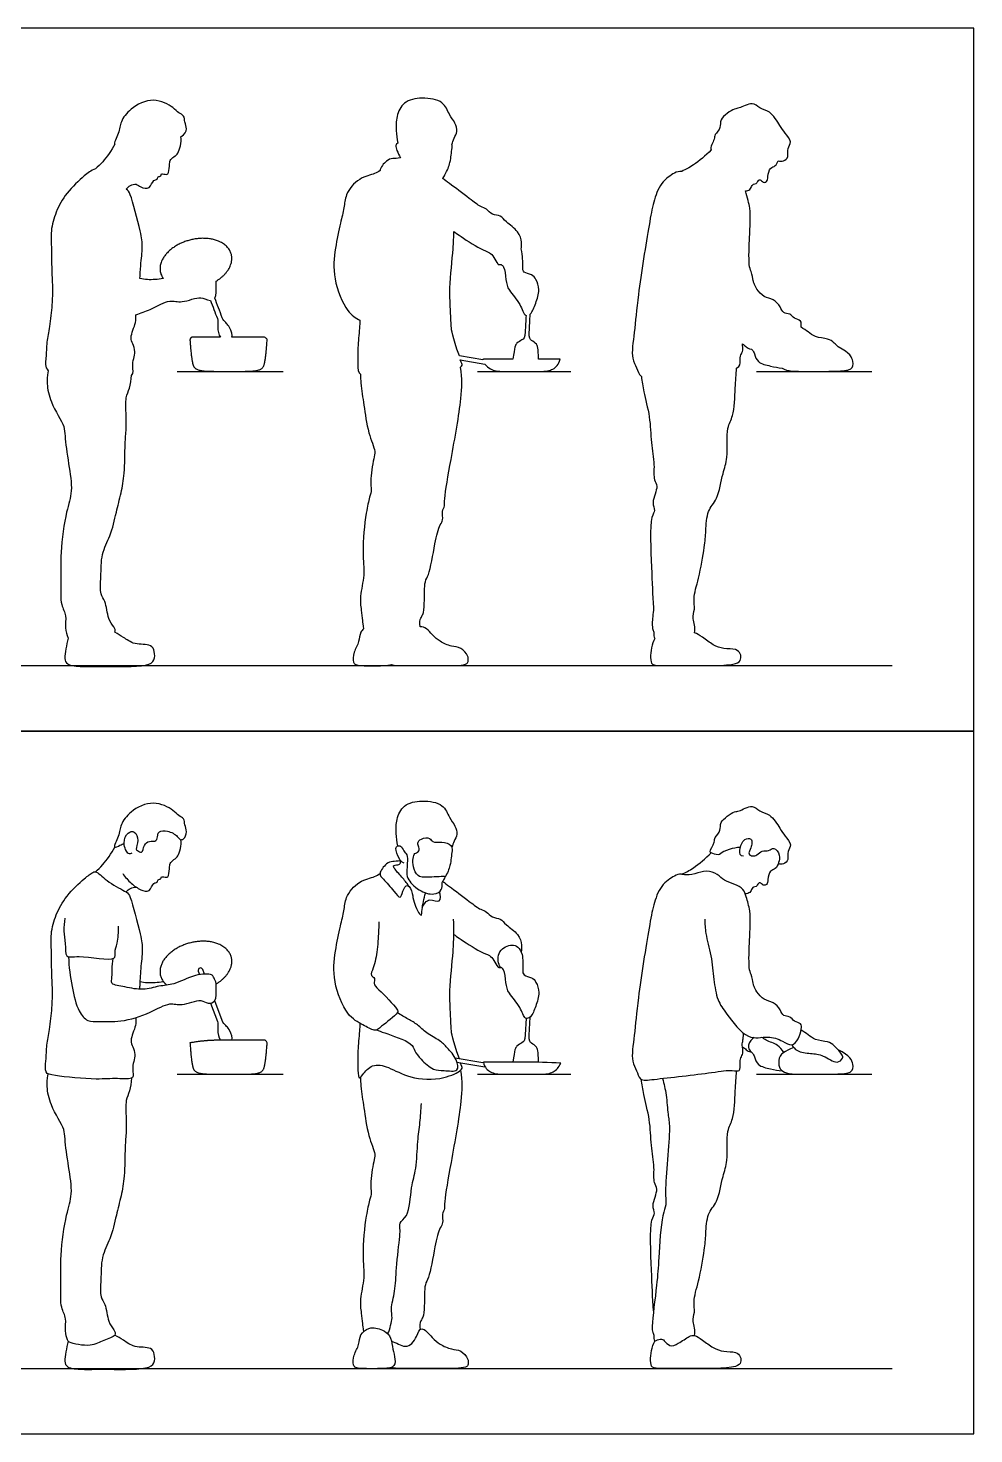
# Model space of a CAD drawing. Header units: millimetres. Extents: x 91.81 to 96.99, y 0.8 to 10.4.
# Drawn here: x 94.051 to 96.991, y 0.799 to 5.168 of the extents above; entities that cross this region are included whole.
import ezdxf

# ---------------------------------------------------------------- set-up
doc = ezdxf.new("R2010")
doc.units = ezdxf.units.MM
for name, color, linetype, true_color in [('AG-DETAIL-DIAGRAM', 7, 'Continuous', 0xccff66), ('AG-DIAGRAM', 7, 'Continuous', 0xfecc66), ('AG-OUTLINE', 7, 'Continuous', 0x8000ff), ('AG-PEOPLE', 7, 'Continuous', 0x66ccff), ('X-VPRT', 6, 'Continuous', 0xff00ff)]:
    doc.layers.add(name, color=color, linetype=linetype, true_color=true_color)

msp = doc.modelspace()

# ---------------------------------------------------------------- linework, layer by layer
at = {"layer": 'AG-DETAIL-DIAGRAM'}
for p, q in [((94.5142, 4.1012), (94.8433, 4.1012)), ((95.4479, 4.1012), (95.7384, 4.1012)), ((96.3149, 4.1012), (96.6734, 4.1012)), ((94.5142, 1.9168), (94.8433, 1.9168)), ((95.4479, 1.9168), (95.7384, 1.9168)), ((96.3149, 1.9168), (96.6734, 1.9168))]:
    msp.add_line(p, q, dxfattribs=at)
at = {"layer": 'AG-DIAGRAM'}
for p, q in [((92.0631, 3.1868), (96.7367, 3.1868)), ((92.0631, 1.0024), (96.7367, 1.0024))]:
    msp.add_line(p, q, dxfattribs=at)
at = {"layer": 'AG-OUTLINE'}
for points in [[(95.4643, 4.137), (95.3916, 4.1494)], [(95.3942, 4.1371), (95.4705, 4.1241)]]:
    msp.add_lwpolyline(points, dxfattribs=at)
for points, knots in [([(94.5259, 4.8304), (94.5393, 4.8372), (94.5469, 4.8559), (94.5367, 4.8753), (94.5371, 4.897), (94.5176, 4.9044), (94.5018, 4.9238), (94.4392, 4.9561), (94.3687, 4.9207), (94.3371, 4.878), (94.3355, 4.8443), (94.3172, 4.8105), (94.3205, 4.8073)], [4.154037, 4.154037, 4.154037, 4.154037, 4.445707, 4.726889, 4.988488, 5.237715, 5.536338, 6.016346, 6.534613, 6.955828, 7.323692, 7.67743, 7.67743, 7.67743, 7.67743]), ([(95.3683, 4.8063), (95.3703, 4.8128), (95.3737, 4.8262), (95.3875, 4.8466), (95.3791, 4.8747), (95.3586, 4.899), (95.3435, 4.9443), (95.2737, 4.9539), (95.2178, 4.9421), (95.1942, 4.8942), (95.1948, 4.8501), (95.1974, 4.8237), (95.2, 4.8109)], [-3.571066, -3.571066, -3.571066, -3.571066, -3.310998, -3.036385, -2.742031, -2.417051, -2.038916, -1.58551, -1.135012, -0.737867, -0.359386, 0, 0, 0, 0]), ([(96.3825, 4.7555), (96.3878, 4.7539), (96.3997, 4.7529), (96.4167, 4.7677), (96.4084, 4.7949), (96.4282, 4.8143), (96.4015, 4.8428), (96.3884, 4.8647), (96.3586, 4.9121), (96.3236, 4.9159), (96.3037, 4.9426), (96.2599, 4.9165), (96.2473, 4.9204), (96.1963, 4.8857), (96.2072, 4.8591), (96.1836, 4.8371), (96.1863, 4.8236), (96.1708, 4.7983), (96.1737, 4.7896)], [-6.085163, -6.085163, -6.085163, -6.085163, -5.847066, -5.59445, -5.299052, -5.026041, -4.694236, -4.376926, -3.953649, -3.616549, -3.311746, -2.929544, -2.701901, -2.276092, -1.986859, -1.683902, -1.456535, -1.124673, -1.124673, -1.124673, -1.124673]), ([(94.3205, 4.8073), (94.3106, 4.7877), (94.2845, 4.7518), (94.2684, 4.7375), (94.2603, 4.7306)], [-0.7893974, -0.7893974, -0.7893974, -0.7893974, -0.3245039, 0, 0, 0, 0]), ([(94.3868, 4.683), (94.3914, 4.6799), (94.4048, 4.6722), (94.4305, 4.665), (94.4386, 4.6979), (94.4537, 4.6957), (94.4528, 4.7077), (94.4655, 4.7071), (94.4633, 4.7183), (94.4824, 4.7109), (94.4886, 4.7191), (94.4908, 4.7467), (94.4924, 4.7597), (94.5085, 4.7716), (94.5189, 4.7779), (94.5293, 4.8136), (94.5259, 4.8304)], [0.545406, 0.545406, 0.545406, 0.545406, 0.704656, 0.996077, 1.290342, 1.475932, 1.63819, 1.811703, 1.951791, 2.175387, 2.341491, 2.640034, 2.851817, 3.09145, 3.295394, 3.705967, 3.705967, 3.705967, 3.705967]), ([(95.2, 4.8109), (95.197, 4.8098), (95.1896, 4.8019), (95.1996, 4.782), (95.2085, 4.7645)], [-0.8803792, -0.8803792, -0.8803792, -0.8803792, -0.6707727, -0.2742193, -0.2742193, -0.2742193, -0.2742193]), ([(95.3469, 4.7138), (95.3538, 4.725), (95.364, 4.7497), (95.3651, 4.7731), (95.3692, 4.7926), (95.3691, 4.803), (95.3683, 4.8063)], [-9.107593, -9.107593, -9.107593, -9.107593, -8.747525, -8.468831, -8.198018, -8.05813, -8.05813, -8.05813, -8.05813]), ([(95.2085, 4.7645), (95.1976, 4.7628), (95.1834, 4.7638), (95.1641, 4.7577), (95.1459, 4.7345), (95.1451, 4.7254)], [0, 0, 0, 0, 0.2544407, 0.5154325, 0.8565049, 0.8565049, 0.8565049, 0.8565049]), ([(96.1737, 4.7896), (96.1575, 4.772), (96.1199, 4.7414), (96.0953, 4.7287), (96.0828, 4.7229)], [-0.8537552, -0.8537552, -0.8537552, -0.8537552, -0.3678644, 0, 0, 0, 0]), ([(94.2603, 4.7306), (94.2457, 4.7254), (94.2238, 4.7077), (94.1674, 4.6564), (94.137, 4.5976), (94.1198, 4.5391), (94.1244, 4.4804), (94.1235, 4.4365), (94.1278, 4.347), (94.1253, 4.3088), (94.119, 4.2394), (94.1078, 4.1933), (94.1079, 4.145), (94.1029, 4.116), (94.1132, 4.1026)], [-8.926141, -8.926141, -8.926141, -8.926141, -8.58113, -8.072718, -7.583496, -7.114896, -6.665653, -6.253379, -5.695314, -5.305293, -4.814551, -4.392512, -3.970032, -3.617602, -3.617602, -3.617602, -3.617602]), ([(95.1451, 4.7254), (95.1395, 4.722), (95.1282, 4.7136), (95.0769, 4.7041), (95.0359, 4.652), (95.0346, 4.6089), (95.0201, 4.5605), (95.005, 4.4827), (94.9956, 4.3951), (95.0372, 4.2876), (95.0695, 4.2671), (95.0823, 4.2599)], [-7.78871, -7.78871, -7.78871, -7.78871, -7.535047, -7.131566, -6.678132, -6.309119, -5.908265, -5.397234, -4.856831, -4.333275, -3.986974, -3.986974, -3.986974, -3.986974]), ([(96.0828, 4.7229), (96.0743, 4.7236), (96.0578, 4.7177), (96.0144, 4.6882), (95.9935, 4.6235), (95.9804, 4.5547), (95.9449, 4.3363), (95.9373, 4.2304), (95.9236, 4.1419), (95.9434, 4.1147), (95.9485, 4.0926), (95.9573, 4.0855)], [12.863672, 12.863672, 12.863672, 12.863672, 13.126571, 13.545204, 14.011539, 14.516074, 15.382815, 16.021705, 16.547491, 16.880483, 17.189459, 17.189459, 17.189459, 17.189459]), ([(96.2804, 4.6619), (96.2853, 4.6619), (96.2954, 4.6659), (96.2983, 4.6724), (96.3048, 4.6856), (96.315, 4.6828), (96.3198, 4.6948), (96.3271, 4.6985), (96.335, 4.6867), (96.3493, 4.69), (96.35, 4.7071), (96.3556, 4.7355), (96.3745, 4.7377), (96.3803, 4.7496), (96.3825, 4.7555)], [-5.932231, -5.932231, -5.932231, -5.932231, -5.713649, -5.556124, -5.351618, -5.188734, -4.995242, -4.85431, -4.656107, -4.46981, -4.239957, -3.944707, -3.710829, -3.492571, -3.492571, -3.492571, -3.492571]), ([(94.3561, 4.6677), (94.3596, 4.6723), (94.3686, 4.6803), (94.3808, 4.6829), (94.3868, 4.683)], [0, 0, 0, 0, 0.2382415, 0.4812002, 0.4812002, 0.4812002, 0.4812002]), ([(95.3396, 4.7004), (95.3401, 4.7012), (95.3426, 4.7052), (95.3478, 4.7114), (95.3469, 4.7138)], [3.8410457, 3.8410457, 3.8410457, 3.8410457, 3.8944465, 4.0944557, 4.0944557, 4.0944557, 4.0944557]), ([(95.5836, 4.4816), (95.5847, 4.4879), (95.5855, 4.5028), (95.5781, 4.5366), (95.5344, 4.5659), (95.5204, 4.587), (95.4927, 4.5864), (95.4766, 4.6076), (95.4558, 4.6129), (95.4224, 4.6387), (95.3612, 4.6852), (95.3469, 4.6953), (95.3396, 4.7004)], [-3.140377, -3.140377, -3.140377, -3.140377, -2.888398, -2.583799, -2.269158, -1.994141, -1.709677, -1.427507, -1.173946, -0.79761, -0.295815, 0, 0, 0, 0]), ([(94.3985, 4.3896), (94.3991, 4.4009), (94.4011, 4.4381), (94.4084, 4.4893), (94.4013, 4.5345), (94.3708, 4.6519), (94.3626, 4.6634), (94.3561, 4.6677)], [-11.82532, -11.82532, -11.82532, -11.82532, -11.539816, -11.104317, -10.695272, -10.076485, -9.812926, -9.812926, -9.812926, -9.812926]), ([(96.4536, 4.2385), (96.4549, 4.2481), (96.4549, 4.2604), (96.4313, 4.264), (96.4203, 4.2825), (96.3968, 4.2803), (96.3896, 4.3031), (96.3692, 4.326), (96.336, 4.3314), (96.3144, 4.358), (96.3033, 4.3861), (96.3072, 4.3708), (96.3005, 4.4082), (96.2894, 4.4319), (96.2939, 4.5216), (96.2956, 4.5648), (96.2966, 4.6085), (96.2869, 4.64), (96.2804, 4.6619)], [4.649359, 4.649359, 4.649359, 4.649359, 4.88605, 5.148512, 5.40994, 5.665131, 5.932839, 6.257482, 6.555082, 6.900554, 7.220664, 8.02699, 8.550265, 8.848448, 9.397797, 9.798352, 10.17956, 10.573747, 10.573747, 10.573747, 10.573747]), ([(95.3916, 4.1494), (95.3689, 4.2119), (95.3657, 4.243), (95.3642, 4.288), (95.3592, 4.3617), (95.3729, 4.4781), (95.374, 4.5198), (95.3741, 4.5356)], [0, 0, 0, 0, 0.388825, 0.77289, 1.268509, 1.899279, 2.302352, 2.302352, 2.302352, 2.302352]), ([(95.3741, 4.5356), (95.3797, 4.5322), (95.3898, 4.5245), (95.457, 4.4802), (95.4843, 4.4725), (95.499, 4.4588), (95.5086, 4.4344), (95.5152, 4.4323), (95.5209, 4.4334)], [0, 0, 0, 0, 0.253683, 0.750186, 1.065456, 1.310971, 1.533988, 1.653667, 1.653667, 1.653667, 1.653667]), ([(95.6116, 4.2792), (95.6194, 4.2868), (95.6292, 4.3139), (95.6424, 4.3538), (95.6312, 4.3874), (95.6175, 4.4031), (95.5895, 4.4069), (95.5874, 4.4284), (95.5896, 4.4596), (95.5836, 4.4816)], [2.93314, 2.93314, 2.93314, 2.93314, 3.295971, 3.687053, 4.029296, 4.296621, 4.587483, 4.842442, 5.247146, 5.247146, 5.247146, 5.247146]), ([(95.5209, 4.4334), (95.5238, 4.4309), (95.5339, 4.4249), (95.5349, 4.3842), (95.5434, 4.3514), (95.5824, 4.3138), (95.5906, 4.2797), (95.5988, 4.2751)], [1.082556, 1.082556, 1.082556, 1.082556, 1.244093, 1.608559, 1.952443, 2.381151, 2.739247, 2.739247, 2.739247, 2.739247]), ([(94.4713, 4.3896), (94.4552, 4.3865), (94.422, 4.3853), (94.4063, 4.388), (94.3985, 4.3896)], [-0.6814355, -0.6814355, -0.6814355, -0.6814355, -0.279248, 0, 0, 0, 0]), ([(94.6312, 4.3293), (94.6376, 4.3387), (94.6348, 4.3617), (94.6356, 4.3769), (94.6353, 4.3816)], [4.598082, 4.598082, 4.598082, 4.598082, 4.946803, 5.1328163, 5.1328163, 5.1328163, 5.1328163]), ([(94.386, 4.2773), (94.4012, 4.2819), (94.4417, 4.2974), (94.4901, 4.3274), (94.5286, 4.3105), (94.5886, 4.3387), (94.6028, 4.3236), (94.6178, 4.322)], [2.519543, 2.519543, 2.519543, 2.519543, 2.805111, 3.294502, 3.668316, 4.129345, 4.423302, 4.423302, 4.423302, 4.423302]), ([(94.6842, 4.2073), (94.6861, 4.2139), (94.6856, 4.2242), (94.6756, 4.2399), (94.6751, 4.241), (94.6725, 4.2454), (94.6663, 4.2518), (94.6569, 4.2616), (94.6545, 4.268), (94.6467, 4.2884), (94.639, 4.3089), (94.6312, 4.3293)], [2.0382926, 2.0382926, 2.0382926, 2.0382926, 2.1119626, 2.1119626, 2.1119626, 2.1279544, 2.1822458, 2.2365372, 2.2365372, 2.2365372, 2.448304, 2.448304, 2.448304, 2.448304]), ([(94.6178, 4.322), (94.625, 4.3031), (94.6322, 4.2842), (94.6394, 4.2653), (94.6416, 4.2594), (94.6408, 4.2502), (94.6404, 4.2415), (94.6404, 4.2399), (94.6393, 4.2276), (94.6436, 4.2151), (94.6493, 4.2073)], [1.4586705, 1.4586705, 1.4586705, 1.4586705, 1.6543937, 1.6543937, 1.6543937, 1.7086851, 1.7203796, 1.7203796, 1.7203796, 1.8142001, 1.8142001, 1.8142001, 1.8142001]), ([(94.3721, 4.0889), (94.38, 4.0959), (94.3711, 4.1198), (94.3871, 4.1619), (94.3766, 4.1867), (94.3656, 4.2065), (94.3882, 4.2531), (94.3862, 4.2691), (94.386, 4.2773)], [-1.960046, -1.960046, -1.960046, -1.960046, -1.655321, -1.260274, -0.967866, -0.699747, -0.292249, 0, 0, 0, 0]), ([(95.0823, 4.2599), (95.0822, 4.2544), (95.0809, 4.2311), (95.0752, 4.1747), (95.0756, 4.1299), (95.0767, 4.0958), (95.0844, 4.0924)], [0.274509, 0.274509, 0.274509, 0.274509, 0.401374, 0.779245, 1.234278, 1.564429, 1.564429, 1.564429, 1.564429]), ([(95.5988, 4.2751), (95.5979, 4.258), (95.597, 4.2409), (95.5961, 4.2238), (95.5951, 4.2046), (95.5873, 4.1995), (95.5686, 4.1902), (95.5631, 4.178), (95.5578, 4.1387)], [0.6435928, 0.6435928, 0.6435928, 0.6435928, 0.8120257, 0.8120257, 0.8120257, 0.9241058, 1.0361859, 1.148266, 1.148266, 1.148266, 1.148266]), ([(95.6379, 4.1387), (95.6367, 4.1747), (95.6324, 4.187), (95.615, 4.1981), (95.6077, 4.204), (95.6087, 4.2232), (95.6097, 4.2419), (95.6107, 4.2605), (95.6116, 4.2792)], [-0.332203, -0.332203, -0.332203, -0.332203, -0.2241602, -0.1120801, 0, 0, 0, 0.1841677, 0.1841677, 0.1841677, 0.1841677]), ([(96.5686, 4.1773), (96.5648, 4.1815), (96.5525, 4.1938), (96.5375, 4.2039), (96.4967, 4.2062), (96.4765, 4.2246), (96.4609, 4.2336), (96.4536, 4.2385)], [2.056244, 2.056244, 2.056244, 2.056244, 2.202, 2.486626, 2.839539, 3.137458, 3.432104, 3.432104, 3.432104, 3.432104]), ([(96.2528, 4.1115), (96.2652, 4.1167), (96.2644, 4.1345), (96.2644, 4.1527), (96.2753, 4.165), (96.2721, 4.1805), (96.2713, 4.187)], [18.886089, 18.886089, 18.886089, 18.886089, 19.180634, 19.461948, 19.721729, 19.979917, 19.979917, 19.979917, 19.979917]), ([(96.2713, 4.187), (96.2763, 4.1837), (96.2832, 4.1779), (96.289, 4.172), (96.2998, 4.1698)], [0, 0, 0, 0, 0.293236, 0.555463, 0.555463, 0.555463, 0.555463]), ([(96.2998, 4.1698), (96.3046, 4.1649), (96.3082, 4.1593), (96.3092, 4.1553), (96.3113, 4.1468), (96.3176, 4.1271), (96.3598, 4.1175), (96.3827, 4.1127), (96.395, 4.1117)], [0.286182, 0.286182, 0.286182, 0.286182, 0.491227, 0.491227, 0.491227, 0.79354, 1.16496, 1.52199, 1.52199, 1.52199, 1.52199]), ([(95.2696, 3.3074), (95.2675, 3.3201), (95.2707, 3.3357), (95.2798, 3.3461), (95.2838, 3.3816), (95.2818, 3.45), (95.2989, 3.4684), (95.3143, 3.5651), (95.3293, 3.6234), (95.3425, 3.6387), (95.3365, 3.6666), (95.3471, 3.6837), (95.3434, 3.7059), (95.3691, 3.8462), (95.3988, 4.0108), (95.4008, 4.0785), (95.395, 4.1139)], [-5.346041, -5.346041, -5.346041, -5.346041, -5.079755, -4.878518, -4.54312, -4.085106, -3.803675, -3.249566, -2.807998, -2.571523, -2.284627, -2.042347, -1.797337, -1.290016, -0.577942, -0.106233, -0.106233, -0.106233, -0.106233]), ([(95.395, 4.1139), (95.395, 4.1139), (95.395, 4.1139), (95.398, 4.1168), (95.4014, 4.1192), (95.3992, 4.1266), (95.3942, 4.1371)], [3.89091, 3.89091, 3.89091, 3.89091, 3.8921933, 3.8921933, 4.02942, 4.1824192, 4.1824192, 4.1824192, 4.1824192]), ([(95.4705, 4.1241), (95.4754, 4.1172), (95.4914, 4.1049), (95.5093, 4.1012), (95.5321, 4.1012)], [0.5045055, 0.5045055, 0.5045055, 0.5045055, 0.6614321, 0.9101445, 0.9101445, 0.9101445, 0.9101445]), ([(95.5321, 4.1012), (95.5499, 4.1012), (95.5676, 4.1012), (95.5854, 4.1012), (95.6032, 4.1012), (95.6209, 4.1012), (95.6387, 4.1012), (95.6615, 4.1012), (95.6826, 4.1056), (95.7011, 4.1219), (95.7043, 4.1387), (95.6834, 4.1387), (95.6619, 4.1387), (95.6379, 4.1387)], [-1.259748, -1.259748, -1.259748, -1.259748, -1.084946, -1.084946, -1.084946, -0.910145, -0.910145, -0.910145, -0.661432, -0.41559, -0.41559, -0.41559, -0.167237, -0.167237, -0.167237, -0.167237]), ([(96.1225, 3.2891), (96.1264, 3.306), (96.1127, 3.3332), (96.1251, 3.362), (96.1167, 3.3975), (96.1371, 3.4592), (96.1539, 3.5548), (96.1579, 3.6033), (96.1603, 3.67), (96.1963, 3.7029), (96.2091, 3.7868), (96.2283, 3.8305), (96.2191, 3.9276), (96.2462, 3.9607), (96.248, 4.0521), (96.2518, 4.0908), (96.2528, 4.1115)], [6.108495, 6.108495, 6.108495, 6.108495, 6.466086, 6.780816, 7.113986, 7.583158, 8.153881, 8.571146, 9.021877, 9.421326, 9.936858, 10.357438, 10.904713, 11.283747, 11.820361, 12.277312, 12.277312, 12.277312, 12.277312]), ([(94.1132, 4.1026), (94.1111, 4.0839), (94.108, 4.0617), (94.122, 3.9948), (94.1652, 3.9355), (94.1645, 3.9004), (94.1766, 3.8129), (94.1913, 3.7285), (94.1676, 3.6643), (94.1498, 3.5378), (94.1546, 3.4473), (94.1497, 3.3771), (94.1726, 3.3429), (94.1632, 3.3052), (94.1713, 3.2825), (94.1755, 3.2721)], [-13.778251, -13.778251, -13.778251, -13.778251, -13.437965, -12.971876, -12.272857, -11.929107, -11.383338, -10.848195, -10.371777, -9.720803, -9.152494, -8.679654, -8.32374, -7.968452, -7.65859, -7.65859, -7.65859, -7.65859]), ([(94.3209, 3.2907), (94.3237, 3.2955), (94.3174, 3.3097), (94.2974, 3.3316), (94.2939, 3.3882), (94.273, 3.4079), (94.2788, 3.4654), (94.2766, 3.5319), (94.3113, 3.5992), (94.3229, 3.6547), (94.3407, 3.7248), (94.3519, 3.7836), (94.3515, 3.8679), (94.3546, 3.9083), (94.3558, 3.9226), (94.356, 3.9367), (94.3561, 3.9772), (94.3522, 4.0186), (94.3681, 4.0487), (94.3712, 4.0756), (94.3721, 4.0889)], [-6.362516, -6.362516, -6.362516, -6.362516, -6.127255, -5.80968, -5.390884, -5.096536, -4.677668, -4.203529, -3.76126, -3.143974, -2.676683, -2.211996, -1.668155, -1.333668, -1.333668, -1.333668, -1.116756, -0.683602, -0.361265, 0, 0, 0, 0]), ([(95.0844, 4.0924), (95.0844, 4.0831), (95.0856, 4.0492), (95.0958, 3.9972), (95.1056, 3.913), (95.1325, 3.8526), (95.1243, 3.8305), (95.1128, 3.76), (95.1194, 3.7348), (95.1119, 3.7076), (95.0998, 3.6593), (95.0877, 3.5385), (95.0993, 3.471), (95.081, 3.4038), (95.0861, 3.3607), (95.0907, 3.3278), (95.0911, 3.3144), (95.0934, 3.3011)], [0.343477, 0.343477, 0.343477, 0.343477, 0.524783, 1.015137, 1.565683, 2.024713, 2.312391, 2.799893, 3.105297, 3.396636, 3.815301, 4.46316, 4.963081, 5.441708, 5.831788, 6.168134, 6.413287, 6.413287, 6.413287, 6.413287]), ([(95.9573, 4.0855), (95.9594, 4.0696), (95.9631, 4.0372), (95.9856, 3.9594), (95.9859, 3.8811), (95.9996, 3.8143), (95.9933, 3.7638), (96.0127, 3.7453), (95.9865, 3.694), (96.0024, 3.6682), (95.9812, 3.6465), (95.9898, 3.4826), (95.9919, 3.4083), (95.9952, 3.366)], [-4.886949, -4.886949, -4.886949, -4.886949, -4.489711, -3.978654, -3.465821, -2.98781, -2.5972, -2.329252, -1.917782, -1.632605, -1.358074, -0.645944, 0, 0, 0, 0]), ([(95.9952, 3.366), (95.9931, 3.3469), (95.9899, 3.3139), (95.9919, 3.2999), (95.9984, 3.288), (95.9936, 3.2771), (95.9995, 3.2716)], [4.313531, 4.313531, 4.313531, 4.313531, 4.5952264, 4.8597554, 5.0623604, 5.2873739, 5.2873739, 5.2873739, 5.2873739]), ([(94.1755, 3.2721), (94.1726, 3.2611), (94.1688, 3.2392), (94.1631, 3.2096), (94.1716, 3.1874), (94.2246, 3.1829), (94.2819, 3.1858), (94.4148, 3.1812), (94.4459, 3.2015), (94.4448, 3.2308), (94.4339, 3.2555), (94.3804, 3.2496), (94.3482, 3.2753), (94.3295, 3.2851), (94.3209, 3.2907)], [0, 0, 0, 0, 0.335554, 0.646447, 0.895586, 1.28235, 1.74849, 2.403192, 2.724451, 3.014142, 3.283454, 3.680758, 4.046397, 4.365259, 4.365259, 4.365259, 4.365259]), ([(95.0934, 3.3011), (95.0902, 3.2981), (95.0805, 3.2861), (95.0815, 3.2604), (95.0624, 3.2306), (95.0596, 3.1976), (95.0693, 3.1887), (95.09, 3.1859), (95.1462, 3.186), (95.1742, 3.1879), (95.1807, 3.1904)], [0.728857, 0.728857, 0.728857, 0.728857, 0.855914, 1.170314, 1.514524, 1.83066, 2.013952, 2.266881, 2.732369, 2.959281, 2.959281, 2.959281, 2.959281]), ([(95.1807, 3.1904), (95.1839, 3.1885), (95.1994, 3.1866), (95.2558, 3.187), (95.3496, 3.1867), (95.4155, 3.187), (95.4196, 3.2027), (95.4193, 3.2182), (95.3965, 3.2456), (95.3647, 3.2455), (95.331, 3.2613), (95.308, 3.2804), (95.2832, 3.3108), (95.2696, 3.3074)], [-5.641408, -5.641408, -5.641408, -5.641408, -5.476911, -5.005397, -4.438006, -3.897123, -3.692335, -3.462268, -3.121716, -2.780044, -2.344348, -1.972058, -1.550473, -1.550473, -1.550473, -1.550473]), ([(95.9995, 3.2716), (95.9884, 3.2562), (95.984, 3.2114), (95.9886, 3.1873), (96.0258, 3.1865), (96.0999, 3.1879), (96.2493, 3.1846), (96.2677, 3.2047), (96.2664, 3.2246), (96.2506, 3.2408), (96.212, 3.2375), (96.1802, 3.2504), (96.1482, 3.2746), (96.1296, 3.2874), (96.1225, 3.2891)], [0, 0, 0, 0, 0.438022, 0.714904, 1.03205, 1.575739, 2.296478, 2.572219, 2.818369, 3.081886, 3.442351, 3.793776, 4.175591, 4.492211, 4.492211, 4.492211, 4.492211])]:
    msp.add_open_spline(points, degree=3, knots=knots, dxfattribs=at)
for points, weights, degree, knots in [([(94.6353, 4.3816), (94.7035, 4.4231), (94.6794, 4.4739), (94.6469, 4.5428), (94.5401, 4.5051), (94.4333, 4.4674), (94.4659, 4.3986), (94.4681, 4.3939), (94.4713, 4.3896)], [0.906067750917, 0.765857609539, 1, 0.707106781187, 1, 0.707106781187, 1, 0.972414709344, 0.950025498431], 2, [0.855214, 0.855214, 0.855214, 1.165889, 1.165889, 1.554519, 1.554519, 1.943149, 1.943149, 1.979751, 1.979751, 1.979751]), ([(94.5541, 4.1986), (94.5579, 4.1495), (94.5618, 4.1298), (94.5668, 4.1012), (94.621, 4.1012), (94.6741, 4.1012), (94.7273, 4.1012), (94.7815, 4.1012), (94.7864, 4.1298), (94.7904, 4.1495), (94.7941, 4.1986), (94.7943, 4.2008), (94.7936, 4.203), (94.7861, 4.2073), (94.7521, 4.2073), (94.7181, 4.2073), (94.6842, 4.2073)], [1, 1, 1, 1, 1, 1, 1, 1, 1, 1, 1, 0.943670754673, 0.943670754673, 1, 1, 1, 1], 3, [-2.598398, -2.598398, -2.598398, -2.598398, -2.383616, -2.155152, -1.926687, -1.926687, -1.926687, -1.698222, -1.469758, -1.254976, -1.254976, -1.254976, -1.21125, -1.21125, -1.21125, -0.679835, -0.679835, -0.679835, -0.679835]), ([(94.6493, 4.2073), (94.6202, 4.2073), (94.5912, 4.2073), (94.5621, 4.2073), (94.5598, 4.2073), (94.5577, 4.2064), (94.5562, 4.2047), (94.5547, 4.203), (94.5539, 4.2008), (94.5541, 4.1986)], [1, 1, 1, 1, 0.943670754673, 0.943670754673, 1, 0.943670754673, 0.943670754673, 1], 3, [-0.4981053, -0.4981053, -0.4981053, -0.4981053, -0.0437264, -0.0437264, -0.0437264, -0.0218632, -0.0218632, -0.0218632, 0, 0, 0, 0]), ([(95.5578, 4.1387), (95.5233, 4.1387), (95.4944, 4.1387), (95.4665, 4.1387), (95.4657, 4.1387), (95.465, 4.1383), (95.4646, 4.1376), (95.4645, 4.1374), (95.4644, 4.1372), (95.4643, 4.137)], [1, 1, 1, 1, 0.920907931521, 0.920907931521, 1, 0.977643758611, 0.961606754266, 0.951888986966], 3, [0.0844247, 0.0844247, 0.0844247, 0.0844247, 0.4155901, 0.4155901, 0.4155901, 0.4233798, 0.4233798, 0.4233798, 0.4255816, 0.4255816, 0.4255816, 0.4255816])]:
    msp.add_rational_spline(points, weights, degree=degree, knots=knots, dxfattribs=at)
msp.add_open_spline([(96.395, 4.1117), (96.403, 4.1061), (96.4201, 4.1012), (96.4821, 4.1012), (96.5782, 4.1012), (96.6142, 4.107), (96.6173, 4.1287), (96.6067, 4.1589), (96.5686, 4.1773)], degree=3, dxfattribs=at)
at = {"layer": 'AG-PEOPLE'}
for p, q in [((94.58, 2.2371), (94.5841, 2.2265)), ((94.5995, 2.2283), (94.5941, 2.2425)), ((94.6545, 2.0836), (94.6312, 2.1449)), ((94.6178, 2.1376), (94.6394, 2.0809)), ((95.5988, 2.0907), (95.5961, 2.0394)), ((95.6087, 2.0388), (95.6116, 2.0948)), ((95.4643, 1.9526), (95.3783, 1.9673)), ((95.3841, 1.9544), (95.4705, 1.9397))]:
    msp.add_line(p, q, dxfattribs=at)
msp.add_arc((94.5871, 2.2398), 0.00754, 20.7994, 200.7994, dxfattribs=at)
for points, knots in [([(94.3732, 2.6036), (94.3701, 2.6027), (94.3607, 2.5974), (94.3432, 2.6368), (94.3587, 2.6692), (94.3839, 2.6745), (94.3971, 2.6442), (94.3842, 2.6163), (94.3905, 2.6123), (94.4069, 2.6003), (94.41, 2.6307), (94.427, 2.6433), (94.4519, 2.6385), (94.4533, 2.6599), (94.4576, 2.6737), (94.4858, 2.6757), (94.5157, 2.6582), (94.5225, 2.6446), (94.5368, 2.6465), (94.5469, 2.6715), (94.5367, 2.6909), (94.5371, 2.7126), (94.5176, 2.72), (94.5018, 2.7394), (94.4392, 2.7717), (94.3687, 2.7363), (94.3371, 2.6936), (94.3355, 2.6599), (94.3109, 2.6144), (94.3383, 2.6297), (94.3454, 2.6327), (94.3495, 2.6352)], [0, 0, 0, 0, 0.179104, 0.520947, 0.854601, 1.102637, 1.406353, 1.707252, 1.848748, 2.058259, 2.331456, 2.590314, 2.847057, 3.082718, 3.286247, 3.572126, 3.909358, 4.117908, 4.302315, 4.581151, 4.849962, 5.10005, 5.338312, 5.623796, 6.082684, 6.578148, 6.98083, 7.332509, 7.670682, 7.907829, 8.126303, 8.126303, 8.126303, 8.126303]), ([(95.2, 2.6265), (95.1974, 2.6393), (95.1948, 2.6657), (95.1942, 2.7098), (95.2178, 2.7577), (95.2737, 2.7695), (95.3435, 2.7599), (95.3586, 2.7146), (95.3791, 2.6903), (95.3875, 2.6622), (95.3737, 2.6418), (95.3703, 2.6284), (95.3683, 2.6219)], [0, 0, 0, 0, 0.359386, 0.737867, 1.135012, 1.58551, 2.038916, 2.417051, 2.742031, 3.036385, 3.310998, 3.571066, 3.571066, 3.571066, 3.571066]), ([(96.2648, 2.6219), (96.259, 2.6216), (96.2475, 2.6206), (96.2123, 2.6112), (96.1977, 2.5945), (96.175, 2.6049), (96.1671, 2.6077), (96.1863, 2.6392), (96.1836, 2.6527), (96.2072, 2.6747), (96.1963, 2.7013), (96.2473, 2.736), (96.2599, 2.7321), (96.3037, 2.7582), (96.3236, 2.7315), (96.3586, 2.7277), (96.3884, 2.6803), (96.4015, 2.6584), (96.4282, 2.6299), (96.4084, 2.6105), (96.4167, 2.5833), (96.3997, 2.5685), (96.3878, 2.5695), (96.3825, 2.5711)], [0, 0, 0, 0, 0.240966, 0.581214, 0.841284, 1.108854, 1.241278, 1.565339, 1.787361, 2.083197, 2.365631, 2.781431, 3.003722, 3.37694, 3.674579, 4.003754, 4.417081, 4.726932, 5.050937, 5.317531, 5.605985, 5.852663, 6.085163, 6.085163, 6.085163, 6.085163]), ([(94.2603, 2.5462), (94.2684, 2.5531), (94.2845, 2.5674), (94.3106, 2.6033), (94.3205, 2.6229)], [0, 0, 0, 0, 0.3245039, 0.7893974, 0.7893974, 0.7893974, 0.7893974]), ([(94.3451, 2.5406), (94.3526, 2.5296), (94.3708, 2.5097), (94.3985, 2.4895), (94.4305, 2.4806), (94.4386, 2.5135), (94.4537, 2.5113), (94.4528, 2.5233), (94.4655, 2.5227), (94.4633, 2.5339), (94.4824, 2.5265), (94.4886, 2.5347), (94.4908, 2.5623), (94.4924, 2.5753), (94.5085, 2.5872), (94.5189, 2.5935), (94.5293, 2.6292), (94.5259, 2.646)], [0, 0, 0, 0, 0.362977, 0.704656, 0.996077, 1.290342, 1.475932, 1.63819, 1.811703, 1.951791, 2.175387, 2.341491, 2.640034, 2.851817, 3.09145, 3.295394, 3.705967, 3.705967, 3.705967, 3.705967]), ([(95.2201, 2.5728), (95.2098, 2.577), (95.2042, 2.5883), (95.1893, 2.6182), (95.2005, 2.6287), (95.2131, 2.6251), (95.2198, 2.6063), (95.2308, 2.6007), (95.2297, 2.5713), (95.2282, 2.5478), (95.228, 2.5238), (95.2645, 2.4852), (95.3105, 2.4721), (95.3393, 2.4874), (95.337, 2.5107), (95.3402, 2.5179), (95.3529, 2.533), (95.3261, 2.5304), (95.2995, 2.5295), (95.2802, 2.5285), (95.2606, 2.531), (95.2457, 2.5621), (95.2475, 2.5865), (95.2504, 2.6048), (95.2666, 2.6058), (95.2672, 2.623), (95.2588, 2.6355), (95.2723, 2.6505), (95.3014, 2.6542), (95.3074, 2.6349), (95.3372, 2.6409), (95.3685, 2.6313), (95.3697, 2.6109), (95.3651, 2.5887), (95.364, 2.5653), (95.3538, 2.5406), (95.3469, 2.5294)], [0, 0, 0, 0, 0.2341, 0.56313, 0.754427, 0.945599, 1.196783, 1.389322, 1.691819, 1.98163, 2.25396, 2.667937, 3.067654, 3.369339, 3.628436, 3.803624, 4.007117, 4.255534, 4.573962, 4.828184, 5.071403, 5.398531, 5.694547, 5.925304, 6.128798, 6.347034, 6.560729, 6.800802, 7.095137, 7.316979, 7.622536, 7.941286, 8.182171, 8.457703, 8.741252, 9.107593, 9.107593, 9.107593, 9.107593]), ([(96.2751, 2.5944), (96.2632, 2.5946), (96.2608, 2.6156), (96.2739, 2.6496), (96.2998, 2.6514), (96.3019, 2.6347), (96.2984, 2.621), (96.2864, 2.5998), (96.3041, 2.5943), (96.3169, 2.597), (96.3316, 2.6147), (96.3534, 2.6076), (96.3698, 2.6266), (96.3899, 2.5965), (96.3847, 2.5756), (96.3757, 2.5534), (96.3556, 2.5511), (96.35, 2.5227), (96.3493, 2.5056), (96.335, 2.5023), (96.3271, 2.5141), (96.3198, 2.5104), (96.315, 2.4984), (96.3048, 2.5012), (96.2983, 2.488), (96.2954, 2.4815), (96.2853, 2.4775), (96.2804, 2.4775)], [0, 0, 0, 0, 0.269441, 0.62365, 0.876967, 1.087381, 1.322272, 1.583196, 1.7956, 2.009054, 2.275441, 2.539395, 2.787115, 3.092869, 3.373001, 3.646652, 3.887287, 4.191067, 4.427561, 4.619239, 4.823168, 4.968173, 5.167254, 5.334844, 5.545258, 5.707334, 5.932231, 5.932231, 5.932231, 5.932231]), ([(95.2085, 2.5801), (95.1976, 2.5784), (95.1834, 2.5794), (95.1641, 2.5733), (95.138, 2.54), (95.1571, 2.5225), (95.1858, 2.4886), (95.2096, 2.4583), (95.2137, 2.4861), (95.2318, 2.515), (95.2481, 2.4748), (95.246, 2.4555), (95.2757, 2.3959), (95.2741, 2.4349), (95.2822, 2.4627), (95.2859, 2.4793)], [0, 0, 0, 0, 0.254441, 0.515433, 0.856505, 1.117224, 1.520158, 1.816947, 2.071911, 2.349985, 2.656471, 2.959053, 3.347013, 3.595552, 4.00436, 4.00436, 4.00436, 4.00436]), ([(95.2361, 2.4994), (95.2296, 2.5086), (95.217, 2.5261), (95.1922, 2.5514), (95.1828, 2.5668), (95.1986, 2.5679), (95.2071, 2.5688), (95.2092, 2.5765), (95.2085, 2.5801)], [-1.106132, -1.106132, -1.106132, -1.106132, -0.773104, -0.426337, -0.23389, 0, 0.104602, 0.294692, 0.294692, 0.294692, 0.294692]), ([(96.0828, 2.5385), (96.0953, 2.5443), (96.1199, 2.557), (96.1575, 2.5876), (96.1737, 2.6052)], [0, 0, 0, 0, 0.3678644, 0.8537552, 0.8537552, 0.8537552, 0.8537552]), ([(94.386, 2.0929), (94.3862, 2.0847), (94.3882, 2.0687), (94.3656, 2.0221), (94.3766, 2.0023), (94.3871, 1.9775), (94.3711, 1.9354), (94.3852, 1.8979), (94.3216, 1.9061), (94.2657, 1.8983), (94.1393, 1.9112), (94.1007, 1.9191), (94.1079, 1.9606), (94.1078, 2.0089), (94.119, 2.055), (94.1253, 2.1244), (94.1278, 2.1626), (94.1235, 2.2521), (94.1244, 2.296), (94.1198, 2.3547), (94.137, 2.4132), (94.1674, 2.472), (94.2238, 2.5233), (94.2509, 2.5452), (94.2657, 2.5485), (94.3017, 2.5089), (94.3585, 2.4848), (94.3707, 2.4677), (94.4013, 2.3501), (94.4084, 2.3049), (94.4002, 2.2477), (94.398, 2.1926), (94.3975, 2.1846), (94.3973, 2.181)], [0, 0, 0, 0, 0.284874, 0.68209, 0.943444, 1.228473, 1.613552, 1.910587, 2.299846, 2.768231, 3.41359, 3.732697, 4.068321, 4.470656, 4.872571, 5.339913, 5.711336, 6.242791, 6.635406, 7.063228, 7.509483, 7.975376, 8.459546, 8.788106, 8.982731, 9.365639, 9.810332, 10.076485, 10.695272, 11.104317, 11.539816, 11.958369, 12.148109, 12.148109, 12.148109, 12.148109]), ([(95.1411, 2.3902), (95.141, 2.3822), (95.1405, 2.3659), (95.1377, 2.3057), (95.1267, 2.2496), (95.1122, 2.2229), (95.1318, 2.2166), (95.1231, 2.1971), (95.1403, 2.1816), (95.2001, 2.1203), (95.2021, 2.1058), (95.1451, 2.0633), (95.1297, 2.048), (95.0897, 2.0724), (95.0397, 2.0968), (94.9956, 2.2107), (95.005, 2.2983), (95.0201, 2.3761), (95.0346, 2.4245), (95.0359, 2.4676), (95.0769, 2.5197), (95.1282, 2.5292), (95.1395, 2.5376), (95.1451, 2.541)], [0, 0, 0, 0, 0.281232, 0.72261, 1.127679, 1.405123, 1.612789, 1.837041, 2.108559, 2.574627, 2.763956, 3.210767, 3.537949, 3.90267, 4.333275, 4.856831, 5.397234, 5.908265, 6.309119, 6.678132, 7.131566, 7.535047, 7.78871, 7.78871, 7.78871, 7.78871]), ([(96.1544, 2.3991), (96.1547, 2.3841), (96.1555, 2.3533), (96.1758, 2.2842), (96.182, 2.2128), (96.1916, 2.1459), (96.2235, 2.1037), (96.2874, 2.017), (96.3462, 2.0392), (96.3942, 2.0222), (96.4249, 2.0011), (96.4466, 2.0266), (96.455, 2.0556), (96.4549, 2.076), (96.4313, 2.0796), (96.4203, 2.0981), (96.3968, 2.0959), (96.3896, 2.1187), (96.3692, 2.1416), (96.336, 2.147), (96.3144, 2.1736), (96.3033, 2.2017), (96.3072, 2.1864), (96.3005, 2.2238), (96.2894, 2.2475), (96.2939, 2.3372), (96.2956, 2.3804), (96.2966, 2.4241), (96.2832, 2.4675), (96.2763, 2.4936), (96.2449, 2.5087), (96.214, 2.518), (96.1947, 2.5395), (96.1589, 2.5531), (96.1253, 2.5386), (96.0911, 2.5347), (96.0792, 2.541), (96.0578, 2.5333), (96.0144, 2.5038), (95.9935, 2.4391), (95.9804, 2.3703), (95.9449, 2.1519), (95.9373, 2.046), (95.9236, 1.9575), (95.9434, 1.9303), (95.9515, 1.895), (96.002, 1.9022), (96.1749, 1.9205), (96.2345, 1.932), (96.2656, 1.923), (96.2644, 1.9501), (96.2644, 1.9683), (96.2762, 1.9816), (96.2689, 2.0084), (96.2727, 2.0194), (96.2741, 2.0322), (96.2745, 2.045)], [0, 0, 0, 0, 0.384313, 0.866381, 1.360887, 1.818069, 2.232951, 2.827605, 3.337678, 3.74475, 4.062171, 4.359966, 4.682508, 4.913773, 5.170219, 5.425655, 5.674997, 5.936569, 6.25377, 6.544549, 6.882102, 7.194875, 7.982719, 8.494, 8.785348, 9.322105, 9.713479, 10.085949, 10.471101, 10.758783, 11.085193, 11.41029, 11.714333, 12.053208, 12.402313, 12.730406, 12.927897, 13.184328, 13.592663, 14.047526, 14.539649, 15.385068, 16.008241, 16.521093, 16.845893, 17.147268, 17.521588, 18.288853, 18.749853, 19.015376, 19.275106, 19.52317, 19.752246, 20.038466, 20.268567, 20.41092, 20.41092, 20.41092, 20.41092]), ([(94.3561, 2.4833), (94.3596, 2.4879), (94.3686, 2.4959), (94.3808, 2.4985), (94.3868, 2.4986)], [0, 0, 0, 0, 0.2382415, 0.4812002, 0.4812002, 0.4812002, 0.4812002]), ([(95.3396, 2.516), (95.3469, 2.5109), (95.3612, 2.5008), (95.4224, 2.4543), (95.4558, 2.4285), (95.4766, 2.4232), (95.4927, 2.402), (95.5204, 2.4026), (95.5344, 2.3815), (95.5781, 2.3522), (95.5855, 2.3184), (95.5847, 2.3035), (95.5836, 2.2972)], [0, 0, 0, 0, 0.295815, 0.79761, 1.173946, 1.427507, 1.709677, 1.994141, 2.269158, 2.583799, 2.888398, 3.140377, 3.140377, 3.140377, 3.140377]), ([(95.2763, 2.4349), (95.2811, 2.445), (95.2958, 2.4692), (95.337, 2.4431), (95.3322, 2.4747), (95.3295, 2.4838)], [0, 0, 0, 0, 0.3312537, 0.6431928, 0.9488333, 0.9488333, 0.9488333, 0.9488333]), ([(94.1654, 2.4021), (94.1633, 2.3888), (94.1606, 2.361), (94.1682, 2.3256), (94.1654, 2.2739), (94.2088, 2.2905), (94.3293, 2.2632), (94.3182, 2.2984), (94.3307, 2.3243), (94.3324, 2.3592), (94.3321, 2.3767)], [0, 0, 0, 0, 0.363391, 0.723426, 1.077862, 1.429527, 2.026394, 2.274121, 2.582294, 2.997667, 2.997667, 2.997667, 2.997667]), ([(95.3916, 1.965), (95.3689, 2.0275), (95.3657, 2.0586), (95.3642, 2.1036), (95.3592, 2.1773), (95.3732, 2.2961), (95.3744, 2.3529), (95.3741, 2.3842), (95.3735, 2.3989)], [0, 0, 0, 0, 0.388825, 0.77289, 1.268509, 1.899279, 2.334139, 2.71429, 2.71429, 2.71429, 2.71429]), ([(95.3741, 2.3512), (95.3797, 2.3478), (95.3898, 2.3401), (95.457, 2.2958), (95.4843, 2.2881), (95.499, 2.2744), (95.5086, 2.25), (95.5152, 2.2479), (95.5209, 2.249)], [0, 0, 0, 0, 0.253683, 0.750186, 1.065456, 1.310971, 1.533988, 1.653667, 1.653667, 1.653667, 1.653667]), ([(95.5727, 2.3122), (95.5678, 2.3163), (95.5547, 2.3217), (95.5082, 2.3046), (95.5118, 2.2501), (95.5338, 2.2444), (95.5349, 2.1998), (95.5434, 2.167), (95.5824, 2.1294), (95.5929, 2.0855), (95.6164, 2.0941), (95.6292, 2.1295), (95.6424, 2.1694), (95.6312, 2.203), (95.6175, 2.2187), (95.5895, 2.2225), (95.5874, 2.244), (95.5906, 2.2898), (95.5785, 2.3073), (95.5727, 2.3122)], [0, 0, 0, 0, 0.248252, 0.620573, 0.999788, 1.242057, 1.601929, 1.941478, 2.364783, 2.718365, 2.941924, 3.290666, 3.666563, 3.995517, 4.252462, 4.53203, 4.77709, 5.16608, 5.462205, 5.462205, 5.462205, 5.462205]), ([(94.1767, 2.2818), (94.1776, 2.2508), (94.1857, 2.1913), (94.2045, 2.1139), (94.2348, 2.0789), (94.2754, 2.0816), (94.3413, 2.0778), (94.4292, 2.1052), (94.4901, 2.143), (94.5286, 2.1261), (94.5886, 2.1543), (94.6082, 2.1335), (94.639, 2.1423), (94.6343, 2.1815), (94.6366, 2.2038), (94.6267, 2.2186), (94.6227, 2.2303), (94.5655, 2.228), (94.506, 2.1937), (94.458, 2.193), (94.4076, 2.1758), (94.3559, 2.1883), (94.3074, 2.1955), (94.3131, 2.2137), (94.3114, 2.2554), (94.3155, 2.2766)], [0, 0, 0, 0, 0.552888, 1.062176, 1.423801, 1.769519, 2.234271, 2.792085, 3.259153, 3.615916, 4.055917, 4.336465, 4.610823, 4.951235, 5.228691, 5.458437, 5.633294, 6.039343, 6.523917, 6.916354, 7.32352, 7.755168, 8.122205, 8.329937, 8.789997, 8.789997, 8.789997, 8.789997]), ([(94.3985, 2.2052), (94.4063, 2.2036), (94.422, 2.2009), (94.4552, 2.2021), (94.4713, 2.2052)], [0, 0, 0, 0, 0.279248, 0.6814355, 0.6814355, 0.6814355, 0.6814355]), ([(95.1336, 2.0546), (95.1416, 2.0518), (95.1608, 2.0443), (95.2449, 2.0176), (95.2512, 1.9889), (95.2718, 1.9627), (95.3102, 1.9274), (95.3416, 1.9303), (95.3925, 1.9216), (95.3835, 1.9655), (95.354, 1.9999), (95.3306, 2.0231), (95.2886, 2.0436), (95.2627, 2.0716), (95.2329, 2.0872), (95.2099, 2.1013), (95.1985, 2.108)], [0.049813, 0.049813, 0.049813, 0.049813, 0.327007, 0.857929, 1.150688, 1.478479, 1.879554, 2.211114, 2.569456, 2.886093, 3.279098, 3.610251, 3.996364, 4.348644, 4.684963, 5.022575, 5.022575, 5.022575, 5.022575]), ([(94.6394, 2.0809), (94.6416, 2.075), (94.6408, 2.0658), (94.6404, 2.0571), (94.6404, 2.0555)], [1.65439371, 1.65439371, 1.65439371, 1.65439371, 1.70868515, 1.72037963, 1.72037963, 1.72037963, 1.72037963]), ([(95.0823, 2.0755), (95.0822, 2.07), (95.0809, 2.0467), (95.0752, 1.9903), (95.0756, 1.9455), (95.0771, 1.8974), (95.0908, 1.9162), (95.1221, 1.9521), (95.1736, 1.9398), (95.235, 1.903), (95.3337, 1.8969), (95.3875, 1.922), (95.398, 1.9324), (95.4014, 1.9348), (95.3992, 1.9422), (95.3942, 1.9527)], [0.274509, 0.274509, 0.274509, 0.274509, 0.38631, 0.719311, 1.120312, 1.41126, 1.694837, 2.05534, 2.4847, 2.990508, 3.536488, 3.892193, 3.892193, 4.02942, 4.182419, 4.182419, 4.182419, 4.182419]), ([(96.4246, 2.0085), (96.4292, 2.0016), (96.4403, 1.9865), (96.4848, 1.9808), (96.5221, 1.9788), (96.5639, 1.9454), (96.5842, 1.9663), (96.5831, 1.9775), (96.5565, 2.0068), (96.5375, 2.0195), (96.4967, 2.0218), (96.4765, 2.0402), (96.4609, 2.0492), (96.4536, 2.0541)], [0, 0, 0, 0, 0.287159, 0.658317, 1.021252, 1.412679, 1.672702, 1.851314, 2.202, 2.486626, 2.839539, 3.137458, 3.432104, 3.432104, 3.432104, 3.432104]), ([(95.6379, 1.9543), (95.6367, 1.9903), (95.6324, 2.0026), (95.615, 2.0137), (95.6077, 2.0196), (95.6087, 2.0388)], [-0.332203, -0.332203, -0.332203, -0.332203, -0.2241602, -0.1120801, 0, 0, 0, 0]), ([(96.3075, 2.0306), (96.3003, 2.0259), (96.2879, 2.0109), (96.2902, 2.001), (96.2912, 1.9964), (96.2925, 1.9937), (96.2942, 1.9893), (96.3019, 1.9847), (96.3082, 1.9749), (96.3092, 1.9709), (96.3113, 1.9624), (96.3176, 1.9427), (96.3598, 1.9331), (96.3827, 1.9283), (96.395, 1.9273)], [-0.497229, -0.497229, -0.497229, -0.497229, -0.215582, 0, 0, 0, 0.170459, 0.318448, 0.518139, 0.518139, 0.518139, 0.812559, 1.174281, 1.52199, 1.52199, 1.52199, 1.52199]), ([(96.3998, 1.9847), (96.3938, 1.9932), (96.382, 2.0101), (96.3479, 2.0193), (96.3357, 2.0291), (96.3315, 2.0316)], [-1.7117608, -1.7117608, -1.7117608, -1.7117608, -1.4028502, -1.0351933, -0.8341606, -0.8341606, -0.8341606, -0.8341606]), ([(96.2713, 2.0026), (96.2763, 1.9993), (96.2832, 1.9935), (96.289, 1.9876), (96.2998, 1.9854)], [0, 0, 0, 0, 0.293236, 0.555463, 0.555463, 0.555463, 0.555463]), ([(95.395, 1.9295), (95.4008, 1.8941), (95.3988, 1.8264), (95.3691, 1.6618), (95.3434, 1.5215), (95.3471, 1.4993), (95.3365, 1.4822), (95.3425, 1.4543), (95.3293, 1.439), (95.3143, 1.3807), (95.2989, 1.284), (95.2818, 1.2656), (95.2838, 1.1972), (95.2798, 1.1617), (95.2707, 1.1513), (95.2675, 1.1357), (95.2696, 1.123)], [0.106233, 0.106233, 0.106233, 0.106233, 0.577942, 1.290016, 1.797337, 2.042347, 2.284627, 2.571523, 2.807998, 3.249566, 3.803675, 4.085106, 4.54312, 4.878518, 5.079755, 5.346041, 5.346041, 5.346041, 5.346041]), ([(95.5321, 1.9168), (95.5093, 1.9168), (95.4882, 1.9212), (95.4697, 1.9375), (95.4665, 1.9543), (95.5015, 1.9543), (95.5381, 1.9543), (95.5854, 1.9543), (95.6327, 1.9543), (95.6693, 1.9543), (95.7064, 1.9509), (95.7011, 1.9375), (95.6826, 1.9212), (95.6615, 1.9168), (95.6387, 1.9168), (95.6209, 1.9168), (95.6032, 1.9168), (95.5854, 1.9168), (95.5676, 1.9168), (95.5499, 1.9168), (95.5321, 1.9168)], [-0.910145, -0.910145, -0.910145, -0.910145, -0.661432, -0.41559, -0.41559, -0.41559, 0, 0, 0, 0.43117, 0.43117, 0.43117, 0.661432, 0.910145, 0.910145, 0.910145, 1.084946, 1.084946, 1.084946, 1.259748, 1.259748, 1.259748, 1.259748]), ([(96.1225, 1.1047), (96.1264, 1.1216), (96.1127, 1.1488), (96.1251, 1.1776), (96.1167, 1.2131), (96.1371, 1.2748), (96.1539, 1.3704), (96.1579, 1.4189), (96.1603, 1.4856), (96.1963, 1.5185), (96.2091, 1.6024), (96.2283, 1.6461), (96.2191, 1.7432), (96.2462, 1.7763), (96.248, 1.8677), (96.2518, 1.9064), (96.2528, 1.9271)], [6.108495, 6.108495, 6.108495, 6.108495, 6.466086, 6.780816, 7.113986, 7.583158, 8.153881, 8.571146, 9.021877, 9.421326, 9.936858, 10.357438, 10.904713, 11.283747, 11.820361, 12.277312, 12.277312, 12.277312, 12.277312]), ([(94.3721, 1.9045), (94.3712, 1.8912), (94.3681, 1.8643), (94.3522, 1.8342), (94.3561, 1.7928), (94.356, 1.7523), (94.3558, 1.7382), (94.3546, 1.7239), (94.3515, 1.6835), (94.3519, 1.5992), (94.3407, 1.5404), (94.3229, 1.4703), (94.3113, 1.4148), (94.2766, 1.3475), (94.2788, 1.281), (94.273, 1.2235), (94.2939, 1.2038), (94.2974, 1.1472), (94.3174, 1.1253), (94.3278, 1.102), (94.2818, 1.0908), (94.249, 1.0677), (94.1777, 1.081), (94.1736, 1.0918), (94.1632, 1.1208), (94.1726, 1.1585), (94.1497, 1.1927), (94.1546, 1.2629), (94.1498, 1.3534), (94.1676, 1.4799), (94.1913, 1.5441), (94.1766, 1.6285), (94.1645, 1.716), (94.1652, 1.7511), (94.122, 1.8104), (94.108, 1.8773), (94.1111, 1.8995), (94.1132, 1.9182)], [0, 0, 0, 0, 0.361194, 0.683468, 1.116537, 1.333407, 1.333407, 1.333407, 1.667828, 2.211562, 2.676159, 3.143358, 3.760523, 4.202706, 4.676752, 5.095538, 5.389828, 5.808542, 6.126055, 6.361269, 6.714062, 7.101642, 7.561114, 7.743052, 8.048637, 8.399022, 8.750023, 9.216337, 9.776803, 10.418792, 10.888635, 11.416392, 11.954628, 12.293634, 12.983005, 13.442661, 13.778251, 13.778251, 13.778251, 13.778251]), ([(95.0844, 1.908), (95.0844, 1.8987), (95.0856, 1.8648), (95.0958, 1.8128), (95.1056, 1.7286), (95.1325, 1.6682), (95.1243, 1.6461), (95.1128, 1.5756), (95.1194, 1.5504), (95.1119, 1.5232), (95.0998, 1.4749), (95.0877, 1.3541), (95.0993, 1.2866), (95.081, 1.2194), (95.0861, 1.1763), (95.0907, 1.1434), (95.0911, 1.13), (95.0934, 1.1167)], [0.343477, 0.343477, 0.343477, 0.343477, 0.524783, 1.015137, 1.565683, 2.024713, 2.312391, 2.799893, 3.105297, 3.396636, 3.815301, 4.46316, 4.963081, 5.441708, 5.831788, 6.168134, 6.413287, 6.413287, 6.413287, 6.413287]), ([(95.9952, 1.1816), (95.9919, 1.2239), (95.9898, 1.2982), (95.9812, 1.4621), (96.0024, 1.4838), (95.9865, 1.5096), (96.0127, 1.5609), (95.9933, 1.5794), (95.9996, 1.6299), (95.9859, 1.6967), (95.9856, 1.775), (95.9631, 1.8528), (95.9594, 1.8852), (95.9573, 1.9011)], [0, 0, 0, 0, 0.645944, 1.358074, 1.632605, 1.917782, 2.329252, 2.5972, 2.98781, 3.465821, 3.978654, 4.489711, 4.886949, 4.886949, 4.886949, 4.886949]), ([(96.0227, 1.904), (96.0274, 1.887), (96.0357, 1.8542), (96.0392, 1.7888), (96.0496, 1.7524), (96.0273, 1.553), (96.0366, 1.5113), (96.0187, 1.4764), (96.011, 1.3398), (96.0066, 1.2698), (95.9888, 1.1366), (95.9919, 1.1155), (95.9984, 1.1036), (95.9936, 1.0927), (95.9995, 1.0872)], [0, 0, 0, 0, 0.419239, 0.864913, 1.246586, 2.053432, 2.428237, 2.768945, 3.425709, 3.962996, 4.612194, 4.870238, 5.067876, 5.287374, 5.287374, 5.287374, 5.287374]), ([(95.168, 1.1116), (95.1744, 1.1168), (95.1774, 1.138), (95.1848, 1.1604), (95.1766, 1.1892), (95.1937, 1.2458), (95.1944, 1.3122), (95.2064, 1.4113), (95.2078, 1.4364), (95.2035, 1.4574), (95.2366, 1.4757), (95.2399, 1.5676), (95.2589, 1.6225), (95.261, 1.7088), (95.2696, 1.7652), (95.2722, 1.8062), (95.2733, 1.8261)], [7.121181, 7.121181, 7.121181, 7.121181, 7.40941, 7.690704, 7.992025, 8.418807, 8.908315, 9.475578, 9.762598, 9.99499, 10.312587, 10.844905, 11.296742, 11.818585, 12.258202, 12.701282, 12.701282, 12.701282, 12.701282]), ([(94.1755, 1.0877), (94.1726, 1.0767), (94.1688, 1.0548), (94.1631, 1.0252), (94.1716, 1.003), (94.2246, 0.9985), (94.2819, 1.0014), (94.4148, 0.9968), (94.4459, 1.0171), (94.4448, 1.0464), (94.4339, 1.0711), (94.3804, 1.0652), (94.3482, 1.0909), (94.3295, 1.1007), (94.3209, 1.1063)], [0, 0, 0, 0, 0.335554, 0.646447, 0.895586, 1.28235, 1.74849, 2.403192, 2.724451, 3.014142, 3.283454, 3.680758, 4.046397, 4.365259, 4.365259, 4.365259, 4.365259]), ([(95.1522, 1.1218), (95.1452, 1.125), (95.1321, 1.1289), (95.1097, 1.1305), (95.0802, 1.1082), (95.0815, 1.076), (95.0624, 1.0462), (95.0596, 1.0132), (95.0693, 1.0043), (95.09, 1.0015), (95.1528, 1.0016), (95.1941, 1.0051), (95.1905, 1.041), (95.1827, 1.07), (95.1785, 1.1066), (95.1603, 1.1181), (95.1522, 1.1218)], [0, 0, 0, 0, 0.264307, 0.529429, 0.855914, 1.170314, 1.514524, 1.83066, 2.013952, 2.266881, 2.732369, 3.070277, 3.372652, 3.699226, 4.036903, 4.33922, 4.33922, 4.33922, 4.33922]), ([(95.1802, 1.0877), (95.1944, 1.0833), (95.2322, 1.0576), (95.2587, 1.1003), (95.2729, 1.139), (95.308, 1.096), (95.331, 1.0769), (95.3647, 1.0611), (95.3965, 1.0612), (95.4193, 1.0338), (95.4196, 1.0183), (95.4155, 1.0026), (95.3496, 1.0023), (95.2558, 1.0026), (95.1994, 1.0022), (95.1839, 1.0041), (95.1807, 1.006)], [0.547034, 0.547034, 0.547034, 0.547034, 0.854394, 1.264514, 1.591531, 2.008885, 2.377438, 2.808762, 3.147005, 3.484139, 3.711896, 3.914629, 4.450084, 5.01178, 5.478562, 5.641408, 5.641408, 5.641408, 5.641408]), ([(95.9995, 1.0872), (95.9884, 1.0718), (95.984, 1.027), (95.9886, 1.0029), (96.0258, 1.0021), (96.0999, 1.0035), (96.2493, 1.0002), (96.2677, 1.0203), (96.2664, 1.0402), (96.2506, 1.0564), (96.212, 1.0531), (96.1802, 1.066), (96.1482, 1.0902), (96.1232, 1.1075), (96.1047, 1.1031), (96.0733, 1.0795), (96.045, 1.0683), (96.0294, 1.0895), (96.0162, 1.097), (96.0039, 1.0895), (95.9995, 1.0872)], [0, 0, 0, 0, 0.433385, 0.707336, 1.021125, 1.559058, 2.272168, 2.54499, 2.788534, 3.049261, 3.40591, 3.753615, 4.131388, 4.444657, 4.685623, 5.058553, 5.364794, 5.645114, 5.863863, 6.111893, 6.111893, 6.111893, 6.111893])]:
    msp.add_open_spline(points, degree=3, knots=knots, dxfattribs=at)
for points, weights, degree, knots in [([(94.6353, 2.1972), (94.7035, 2.2387), (94.6794, 2.2895), (94.6469, 2.3584), (94.5401, 2.3207), (94.4333, 2.283), (94.4659, 2.2142), (94.4713, 2.2027), (94.4824, 2.1938)], [0.906067750917, 0.765857609539, 1, 0.707106781187, 1, 0.707106781187, 1, 0.934980882811, 0.898828842963], 2, [0.855214, 0.855214, 0.855214, 1.165889, 1.165889, 1.554519, 1.554519, 1.943149, 1.943149, 2.029421, 2.029421, 2.029421]), ([(94.5541, 2.0142), (94.5995, 2.0229), (94.6368, 2.0229), (94.6741, 2.0229), (94.7114, 2.0229), (94.7488, 2.0229), (94.7861, 2.0229), (94.7884, 2.0229), (94.7905, 2.022), (94.7941, 2.0142), (94.7904, 1.9651), (94.7864, 1.9454), (94.7815, 1.9168), (94.7273, 1.9168), (94.6741, 1.9168), (94.621, 1.9168), (94.5668, 1.9168), (94.5618, 1.9454), (94.5579, 1.9651), (94.5541, 2.0142)], [1, 1, 1, 1, 1, 1, 1, 0.943670754673, 0.943670754673, 1, 1, 1, 1, 1, 1, 1, 1, 1, 1, 1], 3, [0, 0, 0, 0, 0.593754, 0.593754, 0.593754, 1.187507, 1.187507, 1.187507, 1.231982, 1.231982, 1.231982, 1.45044, 1.682815, 1.91519, 1.91519, 1.91519, 2.147565, 2.37994, 2.598398, 2.598398, 2.598398, 2.598398])]:
    msp.add_rational_spline(points, weights, degree=degree, knots=knots, dxfattribs=at)
for points in [[(94.6404, 2.0555), (94.6393, 2.0432), (94.6436, 2.0307), (94.6493, 2.0229)], [(94.6756, 2.0555), (94.6717, 2.0618), (94.6663, 2.0674), (94.6569, 2.0772), (94.6545, 2.0836)], [(94.6842, 2.0229), (94.6861, 2.0295), (94.6856, 2.0398), (94.6756, 2.0555)], [(95.5961, 2.0394), (95.5951, 2.0202), (95.5873, 2.0151), (95.5686, 2.0058), (95.5631, 1.9936), (95.5578, 1.9543)], [(96.4307, 2.0001), (96.4005, 1.987), (96.3851, 1.976), (96.3824, 1.9425), (96.3945, 1.9242), (96.4201, 1.9168), (96.4821, 1.9168), (96.5782, 1.9168), (96.6142, 1.9226), (96.6173, 1.9443), (96.6067, 1.9745), (96.5686, 1.9929)]]:
    msp.add_open_spline(points, degree=3, dxfattribs=at)
at = {"layer": 'X-VPRT'}
for points in [[(91.8091, 5.168), (91.8091, 2.9836), (96.9907, 2.9836), (96.9907, 5.168)], [(91.8091, 2.9836), (91.8091, 0.7992), (96.9907, 0.7992), (96.9907, 2.9836)]]:
    msp.add_lwpolyline(points, close=True, dxfattribs=at)

doc.saveas('drawing.dxf')
